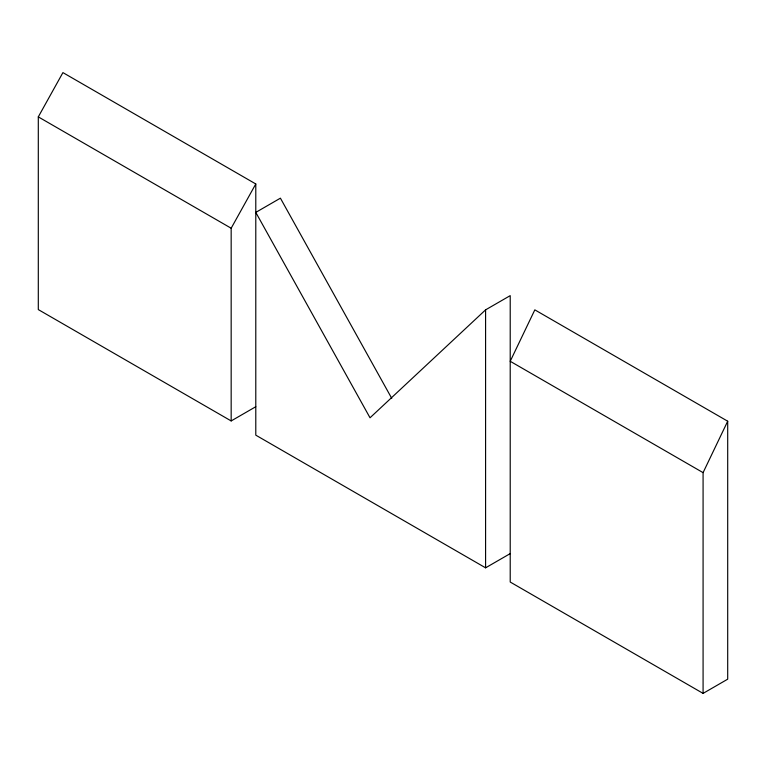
<?xml version="1.0" encoding="UTF-8"?>
<svg xmlns="http://www.w3.org/2000/svg" width="766" height="766" viewBox="0 0 766 766"><rect width="100%" height="100%" fill="white"/><g stroke="black" fill="none" stroke-linecap="round" stroke-linejoin="round"><path stroke-width="1.15" d="M703.083 472.641L727.7 421.214L534.831 309.857L510.213 361.284L703.083 472.641L703.083 693.393L510.213 582.036L510.213 295.638L485.587 309.857L370.026 417.786L255.787 212.393L280.413 198.174L391.752 398.368M255.787 406.717L231.169 420.936L38.3 309.588L38.3 116.882L62.917 72.607L255.787 183.964L255.787 435.155L485.587 567.826L510.213 553.607M231.169 420.936L231.169 228.23L255.787 183.964M703.083 693.393L727.7 679.174L727.7 421.214M38.3 116.882L231.169 228.23M485.587 309.857L485.587 567.826"/></g></svg>
